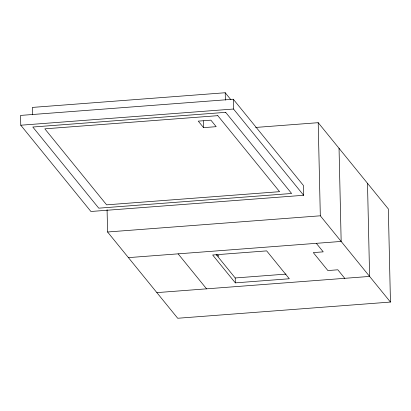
<?xml version="1.0" encoding="UTF-8"?>
<svg xmlns="http://www.w3.org/2000/svg" width="411" height="411" viewBox="0 0 411 411"><rect width="100%" height="100%" fill="white"/><g stroke="black" fill="none" stroke-linecap="round" stroke-linejoin="round"><path stroke-width="0.62" d="M230.874 99.709L225.207 92.742L32.351 107.42L32.52 114.772M233.289 99.221L20.55 115.419L20.771 125.216L90.908 211.485L303.642 195.287L303.421 185.489L233.289 99.221L233.51 109.023L303.642 195.287M20.771 125.216L233.51 109.023M203.568 127.636L216.191 126.675L210.9 120.161L198.272 121.127L203.568 127.636L203.414 120.896M255.596 127.451L318.201 122.684L388.338 208.947L390.45 302.064L177.711 318.258L107.579 231.994L107.071 209.672M107.579 231.994L320.318 215.801L390.45 302.064M128.422 257.63L341.161 241.437L339.044 148.32M216.196 254.579L235.21 277.97L286.035 274.101M235.323 282.871L289.323 278.761L266.662 250.885L212.662 255L235.323 282.871L235.21 277.97M156.868 292.622L369.607 276.428L367.496 183.311M316.306 243.327L323.236 251.851L313.295 252.606L327.886 270.551L337.827 269.796L344.757 278.319M178.127 253.844L206.574 288.841M318.201 122.684L320.318 215.801M225.207 92.742L225.377 100.089M216.54 254.938A5.081 1.331 -1.3 0 1 218.59 256.428M225.654 112.342L32.798 127.025L98.763 208.166L291.62 193.483L225.654 112.342M217.794 115.666L44.825 128.833L106.619 204.842L279.593 191.675L217.794 115.666"/></g></svg>
